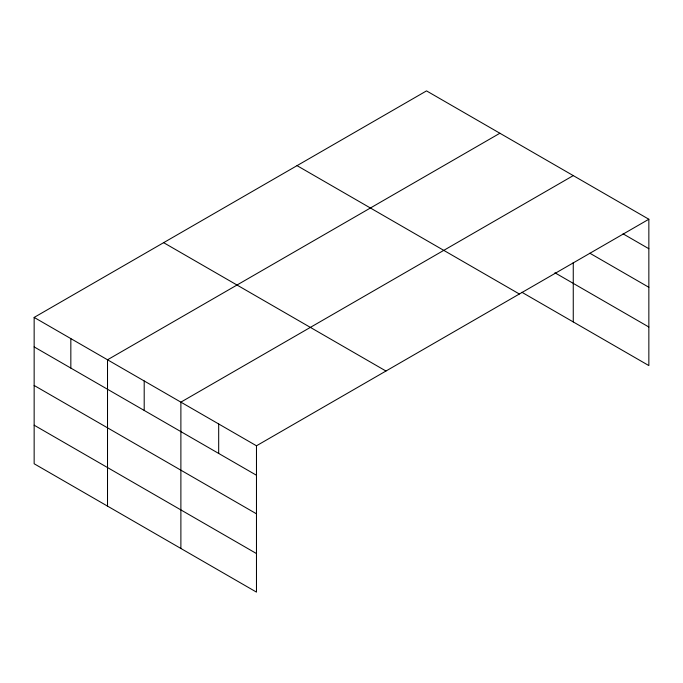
<?xml version="1.0" encoding="UTF-8"?>
<svg xmlns="http://www.w3.org/2000/svg" width="683" height="683" viewBox="0 0 683 683"><rect width="100%" height="100%" fill="white"/><g stroke="black" fill="none" stroke-linecap="round" stroke-linejoin="round"><path stroke-width="1.02" d="M648.85 219.243L426.525 90.89L34.15 317.424L34.15 463.757L256.475 592.11L256.475 445.786L648.85 219.243L648.85 365.576L521.906 292.281M499.896 133.245L107.513 359.787L107.513 506.112M573.259 175.608L180.884 402.142L180.884 548.466M623.041 233.825L648.85 248.723M589.856 253.222L648.85 287.287M554.92 272.782L648.85 327.012M297.045 165.645L519.362 294.006M163.638 242.67L385.955 371.023M34.15 317.424L256.475 445.786M34.15 346.904L256.475 475.257M34.15 385.468L256.475 513.821M34.15 425.193L256.475 553.554M573.259 262.46L573.259 321.932M218.68 423.964L218.68 453.444M144.198 380.96L144.198 410.44M70.836 338.606L70.836 368.086"/></g></svg>
